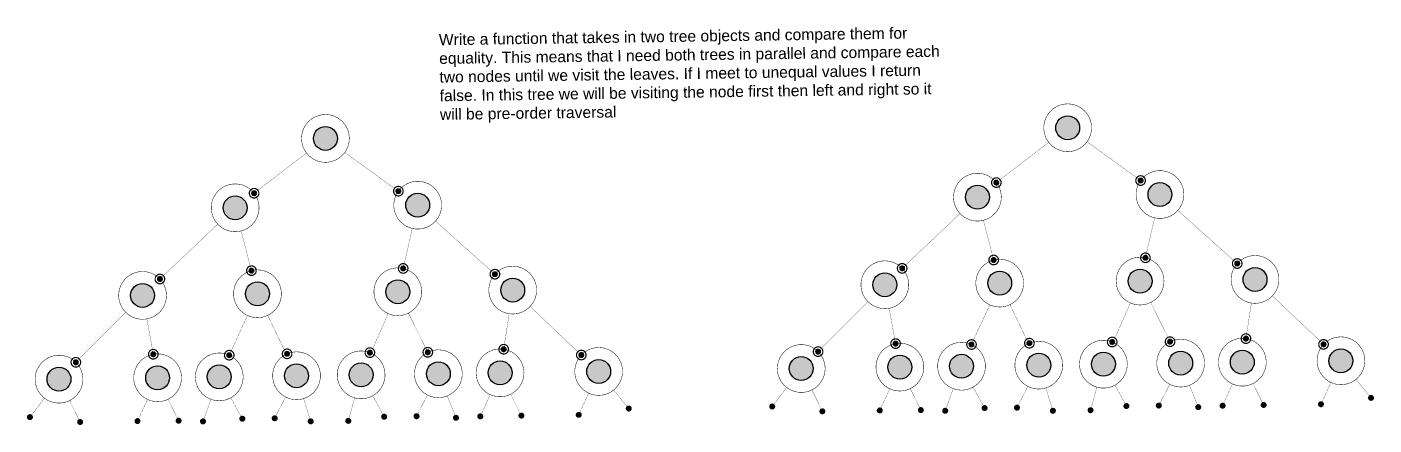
# Model space of a CAD drawing. Header units: millimetres. Extents: x -1100 to 21196, y 133430 to 144863.
# Drawn here: x -1100 to 1721, y 135649 to 136482 of the extents above; entities that cross this region are included whole.
import ezdxf

# ---------------------------------------------------------------- set-up
doc = ezdxf.new("R2010")
doc.units = ezdxf.units.MM
doc.linetypes.add('HIDDEN2', pattern=[4.7625, 3.175, -1.5875])
doc.styles.get("Standard").update_dxf_attribs({"font": 'arial.ttf'})

# ---------------------------------------------------------------- blocks, each defined once
blk = doc.blocks.new('fgsdfg')
at = {"color": 152, "true_color": 0x2776bb, "const_width": 50}
for points in [[(200, 0, 1), (-200, 0)], [(200, 0, -1), (-200, 0)]]:
    blk.add_lwpolyline(points, format="xyb", dxfattribs=at)
blk = doc.blocks.new('tghfgh')
at = {"true_color": 0xf8991e}
h = blk.add_hatch(color=30, dxfattribs=at)
h.dxf.hatch_style = 1
h.paths.add_polyline_path([(-100, 0, 1), (100, 0, 1)])
at = {"color": 30, "true_color": 0xf8991e, "const_width": 50}
for points in [[(100, 0, 1), (-100, 0)], [(100, 0, -1), (-100, 0)]]:
    blk.add_lwpolyline(points, format="xyb", dxfattribs=at)

msp = doc.modelspace()

# ---------------------------------------------------------------- hatches: boundary and pattern name
at = {"true_color": 0xddb3d4}
h = msp.add_hatch(color=254, dxfattribs=at)
h.dxf.hatch_style = 1
h.paths.add_polyline_path([(1054.1, 136271.3, 1), (1104.1, 136271.3, 1)])
h = msp.add_hatch(color=254, dxfattribs=at)
h.dxf.hatch_style = 1
h.paths.add_polyline_path([(1054.1, 136271.3, 1), (1104.1, 136271.3, 1)])
h = msp.add_hatch(color=254, dxfattribs=at)
h.dxf.hatch_style = 1
h.paths.add_polyline_path([(-500.2, 136249, 1), (-450.2, 136249, 1)])
h = msp.add_hatch(color=254, dxfattribs=at)
h.dxf.hatch_style = 1
h.paths.add_polyline_path([(-500.2, 136249, 1), (-450.2, 136249, 1)])
h = msp.add_hatch(color=254, dxfattribs=at)
h.dxf.hatch_style = 1
h.paths.add_polyline_path([(865.1, 136126.1, 1), (915.1, 136126.1, 1)])
h = msp.add_hatch(color=254, dxfattribs=at)
h.dxf.hatch_style = 1
h.paths.add_polyline_path([(1247.3, 136131.6, 1), (1297.3, 136131.6, 1)])
h = msp.add_hatch(color=254, dxfattribs=at)
h.dxf.hatch_style = 1
h.paths.add_polyline_path([(-689.2, 136103.8, 1), (-639.2, 136103.8, 1)])
h = msp.add_hatch(color=254, dxfattribs=at)
h.dxf.hatch_style = 1
h.paths.add_polyline_path([(-307, 136109.3, 1), (-257, 136109.3, 1)])
h = msp.add_hatch(color=254, dxfattribs=at)
h.dxf.hatch_style = 1
h.paths.add_polyline_path([(671.2, 135942.8, 1), (721.2, 135942.8, 1)])
h = msp.add_hatch(color=254, dxfattribs=at)
h.dxf.hatch_style = 1
h.paths.add_polyline_path([(911.8, 135946.2, 1), (961.8, 135946.2, 1)])
h = msp.add_hatch(color=254, dxfattribs=at)
h.dxf.hatch_style = 1
h.paths.add_polyline_path([(1205.7, 135950.4, 1), (1255.7, 135950.4, 1)])
h = msp.add_hatch(color=254, dxfattribs=at)
h.dxf.hatch_style = 1
h.paths.add_polyline_path([(1446.4, 135953.9, 1), (1496.4, 135953.9, 1)])
h = msp.add_hatch(color=254, dxfattribs=at)
h.dxf.hatch_style = 1
h.paths.add_polyline_path([(-883.1, 135920.5, 1), (-833.1, 135920.5, 1)])
h = msp.add_hatch(color=254, dxfattribs=at)
h.dxf.hatch_style = 1
h.paths.add_polyline_path([(-642.5, 135923.9, 1), (-592.5, 135923.9, 1)])
h = msp.add_hatch(color=254, dxfattribs=at)
h.dxf.hatch_style = 1
h.paths.add_polyline_path([(-348.6, 135928.1, 1), (-298.6, 135928.1, 1)])
h = msp.add_hatch(color=254, dxfattribs=at)
h.dxf.hatch_style = 1
h.paths.add_polyline_path([(-108, 135931.6, 1), (-58, 135931.6, 1)])
h = msp.add_hatch(color=254, dxfattribs=at)
h.dxf.hatch_style = 1
h.paths.add_polyline_path([(831.8, 135772.2, 1), (881.8, 135772.2, 1)])
h = msp.add_hatch(color=254, dxfattribs=at)
h.dxf.hatch_style = 1
h.paths.add_polyline_path([(993.6, 135774.6, 1), (1043.6, 135774.6, 1)])
h = msp.add_hatch(color=254, dxfattribs=at)
h.dxf.hatch_style = 1
h.paths.add_polyline_path([(1128.9, 135776.5, 1), (1178.9, 135776.5, 1)])
h = msp.add_hatch(color=254, dxfattribs=at)
h.dxf.hatch_style = 1
h.paths.add_polyline_path([(1290.6, 135778.8, 1), (1340.7, 135778.8, 1)])
h = msp.add_hatch(color=254, dxfattribs=at)
h.dxf.hatch_style = 1
h.paths.add_polyline_path([(1419.8, 135780.7, 1), (1469.8, 135780.7, 1)])
h = msp.add_hatch(color=254, dxfattribs=at)
h.dxf.hatch_style = 1
h.paths.add_polyline_path([(1626.3, 135783.6, 1), (1676.3, 135783.6, 1)])
h = msp.add_hatch(color=254, dxfattribs=at)
h.dxf.hatch_style = 1
h.paths.add_polyline_path([(-1058.1, 135745.1, 1), (-1008.1, 135745.1, 1)])
h = msp.add_hatch(color=254, dxfattribs=at)
h.dxf.hatch_style = 1
h.paths.add_polyline_path([(-851.6, 135748.1, 1), (-801.6, 135748.1, 1)])
h = msp.add_hatch(color=254, dxfattribs=at)
h.dxf.hatch_style = 1
h.paths.add_polyline_path([(-722.5, 135750, 1), (-672.5, 135750, 1)])
h = msp.add_hatch(color=254, dxfattribs=at)
h.dxf.hatch_style = 1
h.paths.add_polyline_path([(-560.7, 135752.3, 1), (-510.7, 135752.3, 1)])
h = msp.add_hatch(color=254, dxfattribs=at)
h.dxf.hatch_style = 1
h.paths.add_polyline_path([(-425.4, 135754.2, 1), (-375.4, 135754.2, 1)])
h = msp.add_hatch(color=254, dxfattribs=at)
h.dxf.hatch_style = 1
h.paths.add_polyline_path([(-263.7, 135756.5, 1), (-213.7, 135756.5, 1)])
h = msp.add_hatch(color=254, dxfattribs=at)
h.dxf.hatch_style = 1
h.paths.add_polyline_path([(-134.5, 135758.4, 1), (-84.5, 135758.4, 1)])
h = msp.add_hatch(color=254, dxfattribs=at)
h.dxf.hatch_style = 1
h.paths.add_polyline_path([(72, 135761.3, 1), (122, 135761.3, 1)])
h = msp.add_hatch(color=254, dxfattribs=at)
h.dxf.hatch_style = 1
h.paths.add_polyline_path([(496.2, 135767.4, 1), (546.2, 135767.4, 1)])
h = msp.add_hatch(color=254, dxfattribs=at)
h.dxf.hatch_style = 1
h.paths.add_polyline_path([(702.7, 135770.4, 1), (752.7, 135770.4, 1)])

# ---------------------------------------------------------------- linework, layer by layer
for points in [[(1029.1, 136270.6, 1, 1, -1), (1129.1, 136272, 1, 1, 1)], [(-525.2, 136248.3, 1, 1, -1), (-425.2, 136249.7, 1, 1, 1)], [(-525.2, 136248.3, 1, 1, 1), (-425.2, 136249.7, 1, 1, -1)], [(1029.1, 136270.6, 1, 1, 1), (1129.1, 136272, 1, 1, -1)]]:
    msp.add_lwpolyline(points, format="xyseb", close=True)
at = {"color": 51, "true_color": 0xf7f281, "const_width": 0.5}
for points in [[(1039.5, 136240.8), (929.7, 136156.6)], [(1119.7, 136242), (1231.8, 136160.9)], [(-514.8, 136218.6), (-624.6, 136134.3)], [(-434.7, 136219.7), (-322.5, 136138.6)], [(853.8, 136091.8), (732.5, 135977.1)], [(1261.1, 136082.9), (1241.9, 135999.2)], [(1309.6, 136098.3), (1434.1, 135987.2)], [(-700.6, 136069.5), (-821.8, 135954.8)], [(-651.7, 136055.4), (-630.1, 135972.3)], [(-293.2, 136060.6), (-312.4, 135976.9)], [(-244.7, 136076), (-120.3, 135964.9)], [(902.7, 136077.7), (924.2, 135994.6)], [(1507.7, 135919.5), (1614.9, 135818)], [(-893.5, 135885.1), (-997.8, 135780.5)], [(-343.8, 135882.4), (-380.2, 135800)], [(-301.4, 135883.3), (-260.8, 135801.4)], [(-90.5, 135882.2), (-101.9, 135807.8)], [(-46.6, 135897.2), (60.6, 135795.7)], [(660.9, 135907.4), (556.5, 135802.8)], [(705.2, 135893.6), (718.7, 135819.6)], [(915.9, 135900.8), (877.7, 135817.7)], [(958.3, 135901.1), (997.1, 135819.7)], [(1210.5, 135904.7), (1174.1, 135822.2)], [(1252.9, 135905.6), (1293.5, 135823.6)], [(1463.8, 135904.4), (1452.4, 135830.1)], [(-849.1, 135871.3), (-835.6, 135797.3)], [(-638.4, 135878.5), (-676.6, 135795.4)], [(-596, 135878.8), (-557.2, 135797.4)]]:
    msp.add_lwpolyline(points, dxfattribs=at)
at = {"const_width": 1}
for points in [[(940.1, 136126.8, 1), (840.1, 136125.4)], [(1222.3, 136130.9, -1), (1322.3, 136132.3)], [(-614.2, 136104.5, 1), (-714.2, 136103.1)], [(-332, 136108.6, -1), (-232, 136110)], [(-332, 136108.6, 1), (-232, 136110)], [(940.1, 136126.8, -1), (840.1, 136125.4)], [(1222.3, 136130.9, 1), (1322.3, 136132.3)], [(-614.2, 136104.5, -1), (-714.2, 136103.1)], [(986.8, 135946.9, 1), (886.8, 135945.5)], [(1180.7, 135949.7, -1), (1280.7, 135951.1)], [(1421.4, 135953.2, -1), (1521.4, 135954.6)], [(-808.1, 135921.2, 1), (-908.1, 135919.8)], [(-567.5, 135924.6, 1), (-667.5, 135923.2)], [(-373.6, 135927.4, -1), (-273.6, 135928.9)], [(-133, 135930.9, -1), (-33, 135932.3)], [(746.2, 135943.5, 1), (646.2, 135942)], [(746.2, 135943.5, -1), (646.2, 135942)], [(986.8, 135946.9, -1), (886.8, 135945.5)], [(1180.7, 135949.7, 1), (1280.7, 135951.1)], [(1421.4, 135953.2, 1), (1521.4, 135954.6)], [(-808.1, 135921.2, -1), (-908.1, 135919.8)], [(-567.5, 135924.6, -1), (-667.5, 135923.2)], [(-373.6, 135927.4, 1), (-273.6, 135928.9)], [(-133, 135930.9, 1), (-33, 135932.3)], [(1103.9, 135775.8, -1), (1203.9, 135777.2)], [(1265.7, 135778.1, -1), (1365.7, 135779.5)], [(1394.8, 135780, -1), (1494.8, 135781.4)], [(1601.3, 135782.9, -1), (1701.3, 135784.4)], [(-776.6, 135748.8, 1), (-876.6, 135747.4)], [(-647.5, 135750.7, 1), (-747.5, 135749.2)], [(-485.7, 135753, 1), (-585.7, 135751.6)], [(-450.4, 135753.5, -1), (-350.4, 135754.9)], [(-288.7, 135755.8, -1), (-188.7, 135757.3)], [(-159.5, 135757.7, -1), (-59.5, 135759.1)], [(47, 135760.6, -1), (147, 135762.1)], [(571.2, 135768.2, 1), (471.2, 135766.7)], [(777.7, 135771.1, 1), (677.7, 135769.7)], [(906.8, 135773, 1), (806.8, 135771.5)], [(1068.6, 135775.3, 1), (968.6, 135773.8)], [(-983.1, 135745.9, 1), (-1083.1, 135744.4)], [(777.7, 135771.1, -1), (677.7, 135769.7)], [(906.8, 135773, -1), (806.8, 135771.5)], [(1068.6, 135775.3, -1), (968.6, 135773.8)], [(1103.9, 135775.8, 1), (1203.9, 135777.2)], [(1265.7, 135778.1, 1), (1365.7, 135779.5)], [(1394.8, 135780, 1), (1494.8, 135781.4)], [(1601.3, 135782.9, 1), (1701.3, 135784.4)], [(-983.1, 135745.9, -1), (-1083.1, 135744.4)], [(-776.6, 135748.8, -1), (-876.6, 135747.4)], [(-647.5, 135750.7, -1), (-747.5, 135749.2)], [(-485.7, 135753, -1), (-585.7, 135751.6)], [(-450.4, 135753.5, 1), (-350.4, 135754.9)], [(-288.7, 135755.8, 1), (-188.7, 135757.3)], [(-159.5, 135757.7, 1), (-59.5, 135759.1)], [(47, 135760.6, 1), (147, 135762.1)], [(571.2, 135768.2, -1), (471.2, 135766.7)]]:
    msp.add_lwpolyline(points, format="xyb", dxfattribs=at)
at = {"color": 51, "linetype": 'HIDDEN2', "ltscale": 50, "true_color": 0xf7f281, "const_width": 0.5}
for points in [[(1682.8, 135744.8), (1714.3, 135706)], [(-130.1, 135712.8), (-150.8, 135667.3)], [(-87.2, 135713.7), (-64.8, 135668.9)], [(76.1, 135715.9), (55.2, 135670.5)], [(128.5, 135722.5), (160, 135683.7)], [(490.8, 135727.7), (460.4, 135688)], [(543.4, 135722.6), (565.5, 135677.8)], [(706.6, 135725), (685.6, 135679.7)], [(749.6, 135725.5), (771.6, 135680.5)], [(839.6, 135725.3), (822.7, 135679)], [(881, 135728.4), (905.1, 135684.7)], [(995.7, 135730.1), (972.7, 135685.7)], [(1033.4, 135726.8), (1048.2, 135679)], [(1140.4, 135728.3), (1127, 135680.2)], [(1178.1, 135732.8), (1202.3, 135689)], [(1292.8, 135734.4), (1269.9, 135689.9)], [(1334.2, 135732.4), (1352.5, 135686.6)], [(1424.2, 135735.1), (1403.5, 135689.6)], [(1467.2, 135735.9), (1489.5, 135691.2)], [(1630.4, 135738.2), (1609.5, 135692.7)], [(-1063.5, 135705.4), (-1093.9, 135665.7)], [(-1010.9, 135700.3), (-988.8, 135655.5)], [(-847.7, 135702.7), (-868.7, 135657.4)], [(-804.7, 135703.2), (-782.7, 135658.2)], [(-714.7, 135703), (-731.6, 135656.7)], [(-673.3, 135706.2), (-649.2, 135662.4)], [(-558.6, 135707.8), (-581.6, 135663.4)], [(-520.9, 135704.5), (-506.1, 135656.8)], [(-413.9, 135706), (-427.3, 135657.9)], [(-376.2, 135710.5), (-352, 135666.7)], [(-261.5, 135712.1), (-284.4, 135667.6)], [(-220.1, 135710.1), (-201.8, 135664.3)]]:
    msp.add_lwpolyline(points, dxfattribs=at)
at = {"color": 254, "true_color": 0xddb3d4}
for centre in [(1079.1, 136271.3), (1079.1, 136271.3), (-475.2, 136249), (-475.2, 136249), (890.1, 136126.1), (1272.3, 136131.6), (-664.2, 136103.8), (-282, 136109.3), (696.2, 135942.8), (936.8, 135946.2), (1230.7, 135950.4), (1471.4, 135953.9), (-858.1, 135920.5), (-617.5, 135923.9), (-323.6, 135928.1), (-83, 135931.6), (856.8, 135772.2), (1018.6, 135774.6), (1153.9, 135776.5), (1315.7, 135778.8), (1444.8, 135780.7), (1651.3, 135783.6), (-1033.1, 135745.1), (-826.6, 135748.1), (-697.5, 135750), (-535.7, 135752.3), (-400.4, 135754.2), (-238.7, 135756.5), (-109.5, 135758.4), (97, 135761.3), (521.2, 135767.4), (727.7, 135770.4)]:
    msp.add_circle(centre, 25, dxfattribs=at)

# ---------------------------------------------------------------- block references
at = {"color": 30, "true_color": 0xf8991e}
for p, xscale, yscale, zscale, rotation in [((929.7, 136156.6), 0.05000514043477499, 0.05000514043477499, 0.05000514043477499, 0.8215499083344672), ((1231.8, 136160.9), -0.05000514043477499, 0.050005140434775, 0.050005140434775, 0.8215499083344914), ((-624.6, 136134.3), 0.05000514043477499, 0.05000514043477499, 0.05000514043477499, 0.8215499083344672), ((-322.5, 136138.6), -0.05000514043477499, 0.050005140434775, 0.050005140434775, 0.8215499083344914), ((924.2, 135994.6), 0.05000514043477499, 0.05000514043477499, 0.05000514043477499, 0.8215499083344672), ((1241.9, 135999.2), -0.05000514043477499, 0.050005140434775, 0.050005140434775, 0.8215499083344914), ((1434.1, 135987.2), -0.05000514043477499, 0.050005140434775, 0.050005140434775, 0.8215499083344914), ((-630.1, 135972.3), 0.05000514043477499, 0.05000514043477499, 0.05000514043477499, 0.8215499083344672), ((-312.4, 135976.9), -0.05000514043477499, 0.050005140434775, 0.050005140434775, 0.8215499083344914), ((-120.3, 135964.9), -0.05000514043477499, 0.050005140434775, 0.050005140434775, 0.8215499083344914), ((732.5, 135977.1), 0.05000514043477499, 0.05000514043477499, 0.05000514043477499, 0.8215499083344672), ((-821.8, 135954.8), 0.05000514043477499, 0.05000514043477499, 0.05000514043477499, 0.8215499083344672), ((718.7, 135819.6), 0.05000514043477499, 0.05000514043477499, 0.05000514043477499, 0.8215499083344672), ((877.7, 135817.7), 0.05000514043477499, 0.05000514043477499, 0.05000514043477499, 0.8215499083344672), ((998.9, 135820.5), 0.05000514043477499, 0.05000514043477499, 0.05000514043477499, 0.8215499083344672), ((1172.3, 135823), -0.05000514043477499, 0.050005140434775, 0.050005140434775, 0.8215499083344914), ((1293.5, 135823.6), -0.05000514043477499, 0.050005140434775, 0.050005140434775, 0.8215499083344914), ((1452.4, 135830.1), -0.05000514043477499, 0.050005140434775, 0.050005140434775, 0.8215499083344914), ((1614.9, 135818), -0.05000514043477499, 0.050005140434775, 0.050005140434775, 0.8215499083344914), ((-835.6, 135797.3), 0.05000514043477499, 0.05000514043477499, 0.05000514043477499, 0.8215499083344672), ((-676.6, 135795.4), 0.05000514043477499, 0.05000514043477499, 0.05000514043477499, 0.8215499083344672), ((-555.4, 135798.2), 0.05000514043477499, 0.05000514043477499, 0.05000514043477499, 0.8215499083344672), ((-382.1, 135800.7), -0.05000514043477499, 0.050005140434775, 0.050005140434775, 0.8215499083344914), ((-260.8, 135801.4), -0.05000514043477499, 0.050005140434775, 0.050005140434775, 0.8215499083344914), ((-101.9, 135807.8), -0.05000514043477499, 0.050005140434775, 0.050005140434775, 0.8215499083344914), ((60.6, 135795.7), -0.05000514043477499, 0.050005140434775, 0.050005140434775, 0.8215499083344914), ((556.5, 135802.8), 0.05000514043477499, 0.05000514043477499, 0.05000514043477499, 0.8215499083344672), ((-997.8, 135780.5), 0.05000514043477499, 0.05000514043477499, 0.05000514043477499, 0.8215499083344672)]:
    msp.add_blockref('fgsdfg', p, dxfattribs=dict(at, xscale=xscale, yscale=yscale, zscale=zscale, rotation=rotation))
for p, xscale, yscale, zscale, rotation in [((1231.8, 136160.9), -0.05000514043477499, 0.050005140434775, 0.050005140434775, 0.8215499083344914), ((-624.6, 136134.3), 0.05000514043477499, 0.05000514043477499, 0.05000514043477499, 0.8215499083344672), ((-322.5, 136138.6), -0.05000514043477499, 0.050005140434775, 0.050005140434775, 0.8215499083344914), ((929.7, 136156.6), 0.05000514043477499, 0.05000514043477499, 0.05000514043477499, 0.8215499083344672), ((924.2, 135994.6), 0.05000514043477499, 0.05000514043477499, 0.05000514043477499, 0.8215499083344672), ((1241.9, 135999.2), -0.05000514043477499, 0.050005140434775, 0.050005140434775, 0.8215499083344914), ((-630.1, 135972.3), 0.05000514043477499, 0.05000514043477499, 0.05000514043477499, 0.8215499083344672), ((-312.4, 135976.9), -0.05000514043477499, 0.050005140434775, 0.050005140434775, 0.8215499083344914), ((-120.3, 135964.9), -0.05000514043477499, 0.050005140434775, 0.050005140434775, 0.8215499083344914), ((732.5, 135977.1), 0.05000514043477499, 0.05000514043477499, 0.05000514043477499, 0.8215499083344672), ((1434.1, 135987.2), -0.05000514043477499, 0.050005140434775, 0.050005140434775, 0.8215499083344914), ((-821.8, 135954.8), 0.05000514043477499, 0.05000514043477499, 0.05000514043477499, 0.8215499083344672), ((718.7, 135819.6), 0.05000514043477499, 0.05000514043477499, 0.05000514043477499, 0.8215499083344672), ((998.9, 135820.5), 0.05000514043477499, 0.05000514043477499, 0.05000514043477499, 0.8215499083344672), ((1172.3, 135823), -0.05000514043477499, 0.050005140434775, 0.050005140434775, 0.8215499083344914), ((1293.5, 135823.6), -0.05000514043477499, 0.050005140434775, 0.050005140434775, 0.8215499083344914), ((1452.4, 135830.1), -0.05000514043477499, 0.050005140434775, 0.050005140434775, 0.8215499083344914), ((-835.6, 135797.3), 0.05000514043477499, 0.05000514043477499, 0.05000514043477499, 0.8215499083344672), ((-676.6, 135795.4), 0.05000514043477499, 0.05000514043477499, 0.05000514043477499, 0.8215499083344672), ((-555.4, 135798.2), 0.05000514043477499, 0.05000514043477499, 0.05000514043477499, 0.8215499083344672), ((-382.1, 135800.7), -0.05000514043477499, 0.050005140434775, 0.050005140434775, 0.8215499083344914), ((-260.8, 135801.4), -0.05000514043477499, 0.050005140434775, 0.050005140434775, 0.8215499083344914), ((-101.9, 135807.8), -0.05000514043477499, 0.050005140434775, 0.050005140434775, 0.8215499083344914), ((60.6, 135795.7), -0.05000514043477499, 0.050005140434775, 0.050005140434775, 0.8215499083344914), ((556.5, 135802.8), 0.05000514043477499, 0.05000514043477499, 0.05000514043477499, 0.8215499083344672), ((877.7, 135817.7), 0.05000514043477499, 0.05000514043477499, 0.05000514043477499, 0.8215499083344672), ((1614.9, 135818), -0.05000514043477499, 0.050005140434775, 0.050005140434775, 0.8215499083344914), ((-997.8, 135780.5), 0.05000514043477499, 0.05000514043477499, 0.05000514043477499, 0.8215499083344672), ((160, 135683.7), -0.05000514043477499, 0.050005140434775, 0.050005140434775, 0.8215499083344914), ((460.4, 135688), 0.05000514043477499, 0.05000514043477499, 0.05000514043477499, 0.8215499083344672), ((685.6, 135679.7), 0.05000514043477499, 0.05000514043477499, 0.05000514043477499, 0.8215499083344672), ((771.6, 135680.5), 0.05000514043477499, 0.05000514043477499, 0.05000514043477499, 0.8215499083344672), ((822.7, 135679), 0.05000514043477499, 0.05000514043477499, 0.05000514043477499, 0.8215499083344672), ((905.1, 135684.7), 0.05000514043477499, 0.05000514043477499, 0.05000514043477499, 0.8215499083344672), ((972.9, 135685.6), 0.05000514043477499, 0.05000514043477499, 0.05000514043477499, 0.8215499083344672), ((1048.2, 135679), 0.05000514043477499, 0.05000514043477499, 0.05000514043477499, 0.8215499083344672), ((1127, 135680.2), -0.05000514043477499, 0.050005140434775, 0.050005140434775, 0.8215499083344914), ((1202.1, 135688.9), -0.05000514043477499, 0.050005140434775, 0.050005140434775, 0.8215499083344914), ((1269.9, 135689.9), -0.05000514043477499, 0.050005140434775, 0.050005140434775, 0.8215499083344914), ((1352.5, 135686.6), -0.05000514043477499, 0.050005140434775, 0.050005140434775, 0.8215499083344914), ((1403.5, 135689.6), -0.05000514043477499, 0.050005140434775, 0.050005140434775, 0.8215499083344914), ((1489.5, 135691.2), -0.05000514043477499, 0.050005140434775, 0.050005140434775, 0.8215499083344914), ((1609.5, 135692.7), -0.05000514043477499, 0.050005140434775, 0.050005140434775, 0.8215499083344914), ((1714.3, 135706), -0.05000514043477499, 0.050005140434775, 0.050005140434775, 0.8215499083344914), ((-1093.9, 135665.7), 0.05000514043477499, 0.05000514043477499, 0.05000514043477499, 0.8215499083344672), ((-988.8, 135655.5), 0.05000514043477499, 0.05000514043477499, 0.05000514043477499, 0.8215499083344672), ((-868.7, 135657.4), 0.05000514043477499, 0.05000514043477499, 0.05000514043477499, 0.8215499083344672), ((-782.7, 135658.2), 0.05000514043477499, 0.05000514043477499, 0.05000514043477499, 0.8215499083344672), ((-731.6, 135656.7), 0.05000514043477499, 0.05000514043477499, 0.05000514043477499, 0.8215499083344672), ((-649.2, 135662.4), 0.05000514043477499, 0.05000514043477499, 0.05000514043477499, 0.8215499083344672), ((-581.4, 135663.3), 0.05000514043477499, 0.05000514043477499, 0.05000514043477499, 0.8215499083344672), ((-506.1, 135656.8), 0.05000514043477499, 0.05000514043477499, 0.05000514043477499, 0.8215499083344672), ((-427.3, 135657.9), -0.05000514043477499, 0.050005140434775, 0.050005140434775, 0.8215499083344914), ((-352.2, 135666.6), -0.05000514043477499, 0.050005140434775, 0.050005140434775, 0.8215499083344914), ((-284.4, 135667.6), -0.05000514043477499, 0.050005140434775, 0.050005140434775, 0.8215499083344914), ((-201.8, 135664.3), -0.05000514043477499, 0.050005140434775, 0.050005140434775, 0.8215499083344914), ((-150.8, 135667.3), -0.05000514043477499, 0.050005140434775, 0.050005140434775, 0.8215499083344914), ((-64.8, 135668.9), -0.05000514043477499, 0.050005140434775, 0.050005140434775, 0.8215499083344914), ((55.2, 135670.5), -0.05000514043477499, 0.050005140434775, 0.050005140434775, 0.8215499083344914), ((565.5, 135677.8), 0.05000514043477499, 0.05000514043477499, 0.05000514043477499, 0.8215499083344672)]:
    msp.add_blockref('tghfgh', p, dxfattribs=dict(xscale=xscale, yscale=yscale, zscale=zscale, rotation=rotation))

# ---------------------------------------------------------------- texts
at = {"insert": (-237.8, 136467.4), "char_height": 23.4399, "width": 1073.657, "attachment_point": 1, "rotation": 0.8215}
msp.add_mtext('Write a function that takes in two tree objects and compare them for equality. This means that I need both trees in parallel and compare each two nodes until we visit the leaves. If I meet to unequal values I return false. In this tree we will be visiting the node first then left and right so it will be pre-order traversal', dxfattribs=at)

doc.saveas('drawing.dxf')
